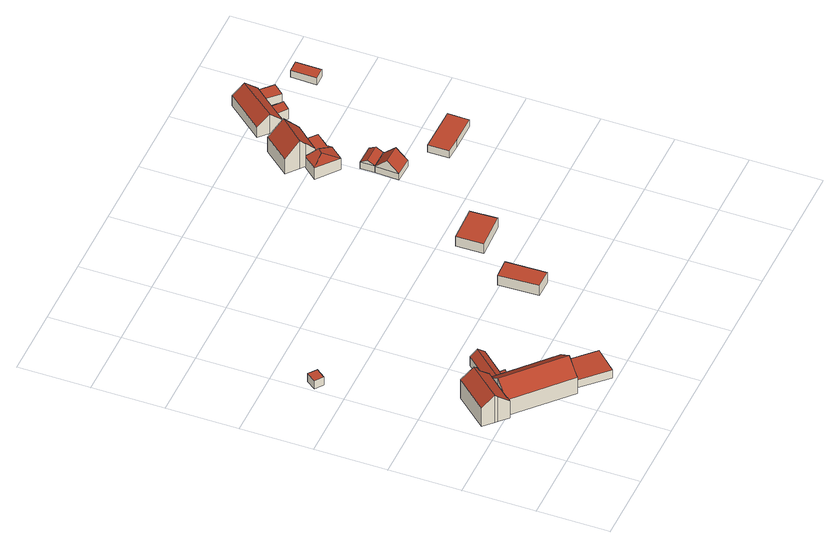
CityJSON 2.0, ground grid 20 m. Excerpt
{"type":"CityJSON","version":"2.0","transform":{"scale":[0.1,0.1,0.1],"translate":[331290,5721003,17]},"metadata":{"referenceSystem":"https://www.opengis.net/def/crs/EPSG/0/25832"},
"CityObjects":{
"building1":{"type":"Building","attributes":{"Geometrietyp2DReferenz":"3000","Gemeindeschluessel":"05170032","function":"31001_1010","roofType":"3100","measuredHeight":9.1},"address":[{"country":"Germany","locality":"Rheinberg","thoroughfareNumber":"301","thoroughfareName":"Weseler Straße"}],"geometry":[{"type":"Solid","lod":"2","boundaries":[[[[0,1,2,3]],[[4,5,1,0]],[[6,7,5,4]],[[8,9,7,6]],[[10,11,9,8]],[[12,13,11,10]],[[14,15,13,12]],[[16,17,15,14]],[[18,19,17,16]],[[20,21,19,18]],[[22,23,21,20]],[[3,2,23,22]],[[6,4,0,3,22,20,18,16,14,8]],[[12,10,8,14]],[[1,5,7,9,11,13,15,17,19,21,23,2]]]],"semantics":{"surfaces":[{"type":"WallSurface"},{"type":"RoofSurface"},{"type":"GroundSurface"}],"values":[[0,0,0,0,0,0,0,0,0,0,0,0,1,1,2]]}}]},
"building2":{"type":"Building","attributes":{"Geometrietyp2DReferenz":"3000","Gemeindeschluessel":"05170032","function":"31001_2600","roofType":"1000","measuredHeight":2.74},"geometry":[{"type":"Solid","lod":"2","boundaries":[[[[24,25,26,27]],[[28,29,25,24]],[[30,31,29,28]],[[27,26,31,30]],[[28,24,27,30]],[[25,29,31,26]]]],"semantics":{"surfaces":[{"type":"WallSurface"},{"type":"RoofSurface"},{"type":"GroundSurface"}],"values":[[0,0,0,0,1,2]]}}]},
"building3":{"type":"Building","attributes":{"Geometrietyp2DReferenz":"3000","Gemeindeschluessel":"05170032","function":"31001_2723","roofType":"3100","measuredHeight":8.81},"address":[{"country":"Germany","locality":"Rheinberg","thoroughfareNumber":"301","thoroughfareName":"Weseler Straße"}],"geometry":[{"type":"Solid","lod":"2","boundaries":[[[[32,33,34,35]],[[36,37,33,32]],[[38,39,37,36]],[[40,41,39,38]],[[42,43,41,40]],[[44,45,43,42]],[[46,47,45,44]],[[48,49,47,46]],[[50,51,49,48]],[[35,34,51,50]],[[32,35,50,48,46,36]],[[44,42,40,38,36,46]],[[33,37,39,41,43,45,47,49,51,34]]]],"semantics":{"surfaces":[{"type":"WallSurface"},{"type":"RoofSurface"},{"type":"GroundSurface"}],"values":[[0,0,0,0,0,0,0,0,0,0,1,1,2]]}}]},
"building4":{"type":"Building","attributes":{"Geometrietyp2DReferenz":"3000","Gemeindeschluessel":"05170032","function":"31001_2723","roofType":"1000","measuredHeight":3.15},"address":[{"country":"Germany","locality":"Rheinberg","thoroughfareNumber":"301","thoroughfareName":"Weseler Straße"}],"geometry":[{"type":"Solid","lod":"2","boundaries":[[[[52,53,54,55]],[[56,57,53,52]],[[58,59,57,56]],[[60,61,59,58]],[[62,43,61,60]],[[63,41,43,62]],[[55,54,41,63]],[[62,60,58,56,52,55,63]],[[53,57,59,61,43,41,54]]]],"semantics":{"surfaces":[{"type":"WallSurface"},{"type":"RoofSurface"},{"type":"GroundSurface"}],"values":[[0,0,0,0,0,0,0,1,2]]}}]},
"building5":{"type":"Building","attributes":{"Geometrietyp2DReferenz":"3000","Gemeindeschluessel":"05170032","function":"31001_2723","roofType":"3100","measuredHeight":4.81},"address":[{"country":"Germany","locality":"Rheinberg","thoroughfareNumber":"301","thoroughfareName":"Weseler Straße"}],"geometry":[{"type":"Solid","lod":"2","boundaries":[[[[64,65,66,67]],[[68,69,65,64]],[[70,71,69,68]],[[72,73,71,70]],[[74,75,73,72]],[[76,77,75,74]],[[78,79,77,76]],[[80,81,79,78]],[[67,66,81,80]],[[76,74,72,70,78]],[[68,64,67,80,78,70]],[[65,69,71,73,75,77,79,81,66]]]],"semantics":{"surfaces":[{"type":"WallSurface"},{"type":"RoofSurface"},{"type":"GroundSurface"}],"values":[[0,0,0,0,0,0,0,0,0,1,1,2]]}}]},
"building6":{"type":"Building","attributes":{"Geometrietyp2DReferenz":"3000","Gemeindeschluessel":"05170032","function":"31001_2723","roofType":"1000","measuredHeight":2.72},"address":[{"country":"Germany","locality":"Rheinberg","thoroughfareNumber":"301","thoroughfareName":"Weseler Straße"}],"geometry":[{"type":"Solid","lod":"2","boundaries":[[[[82,83,84,85]],[[86,87,83,82]],[[88,89,87,86]],[[85,84,89,88]],[[86,82,85,88]],[[83,87,89,84]]]],"semantics":{"surfaces":[{"type":"WallSurface"},{"type":"RoofSurface"},{"type":"GroundSurface"}],"values":[[0,0,0,0,1,2]]}}]},
"building7":{"type":"Building","attributes":{"Geometrietyp2DReferenz":"3000","Gemeindeschluessel":"05170032","function":"51009_1610","roofType":"1000","measuredHeight":3.33},"geometry":[{"type":"Solid","lod":"2","boundaries":[[[[90,91,92,93]],[[94,95,91,90]],[[96,97,95,94]],[[93,92,97,96]],[[94,90,93,96]],[[91,95,97,92]]]],"semantics":{"surfaces":[{"type":"WallSurface"},{"type":"RoofSurface"},{"type":"GroundSurface"}],"values":[[0,0,0,0,1,2]]}}]},
"building8":{"type":"Building","attributes":{"Geometrietyp2DReferenz":"3000","Gemeindeschluessel":"05170032","function":"31001_2724","roofType":"1000","measuredHeight":3.19},"address":[{"country":"Germany","locality":"Rheinberg","thoroughfareNumber":"321","thoroughfareName":"Weseler Straße"}],"geometry":[{"type":"Solid","lod":"2","boundaries":[[[[98,99,100,101]],[[102,103,99,98]],[[104,105,103,102]],[[101,100,105,104]],[[102,98,101,104]],[[99,103,105,100]]]],"semantics":{"surfaces":[{"type":"WallSurface"},{"type":"RoofSurface"},{"type":"GroundSurface"}],"values":[[0,0,0,0,1,2]]}}]},
"building9":{"type":"Building","attributes":{"Geometrietyp2DReferenz":"3000","Gemeindeschluessel":"05170032","function":"51009_1610","roofType":"3100","measuredHeight":5.17},"geometry":[{"type":"Solid","lod":"2","boundaries":[[[[106,107,108,109]],[[110,111,107,106]],[[112,113,111,110]],[[109,108,113,112]],[[106,114,110]],[[112,115,109]],[[109,115,114,106]],[[110,114,115,112]],[[107,111,113,108]]]],"semantics":{"surfaces":[{"type":"WallSurface"},{"type":"RoofSurface"},{"type":"GroundSurface"}],"values":[[0,0,0,0,0,0,1,1,2]]}}]},
"building10":{"type":"Building","attributes":{"Gemeindeschluessel":"05170032","Geometrietyp2DReferenz":"3000","function":"31001_1010"},"address":[{"country":"Germany","locality":"Rheinberg","thoroughfareNumber":"321","thoroughfareName":"Weseler Straße"}],"children":["building10-1","building10-2"]},
"building10-1":{"type":"BuildingPart","attributes":{"roofType":"5000","measuredHeight":4.68},"parents":["building10"],"geometry":[{"type":"MultiSurface","lod":"2","boundaries":[[[116,117,118,119]],[[120,121,117,116]],[[122,123,121,120]],[[124,125,126,127]],[[119,118,125,124]],[[128,122,120,116,119,129]],[[119,124,129]],[[124,127,128,129]],[[117,121,123,130,126,125,118]],[[128,131,132,122]],[[132,131,130,123]],[[128,127,131]],[[130,131,127,126]]],"semantics":{"surfaces":[{"type":"WallSurface"},{"type":"RoofSurface"},{"type":"GroundSurface"},{"type":"ClosureSurface"}],"values":[0,0,0,0,0,1,1,1,2,0,3,0,3]}}]},
"building10-2":{"type":"BuildingPart","attributes":{"roofType":"1000","measuredHeight":3.74},"parents":["building10"],"geometry":[{"type":"MultiSurface","lod":"2","boundaries":[[[133,134,123,132]],[[135,136,134,133]],[[137,138,136,135]],[[139,140,138,137]],[[141,142,140,139]],[[127,126,142,141]],[[139,137,135,133,132,127,141]],[[123,134,136,138,140,142,126]],[[131,132,123,130]],[[127,131,130,126]]],"semantics":{"surfaces":[{"type":"WallSurface"},{"type":"RoofSurface"},{"type":"GroundSurface"},{"type":"ClosureSurface"}],"values":[0,0,0,0,0,0,1,2,3,3]}}]},
"building11":{"type":"Building","attributes":{"Geometrietyp2DReferenz":"3000","Gemeindeschluessel":"05170032","function":"31001_2463","roofType":"3100","measuredHeight":3.38},"address":[{"country":"Germany","locality":"Rheinberg","thoroughfareNumber":"321","thoroughfareName":"Weseler Straße"}],"geometry":[{"type":"Solid","lod":"2","boundaries":[[[[143,144,145,146]],[[147,113,144,143]],[[148,111,113,147]],[[146,145,111,148]],[[143,149,147]],[[148,150,146]],[[146,150,149,143]],[[147,149,150,148]],[[144,113,111,145]]]],"semantics":{"surfaces":[{"type":"WallSurface"},{"type":"RoofSurface"},{"type":"GroundSurface"}],"values":[[0,0,0,0,0,0,1,1,2]]}}]},
"building12":{"type":"Building","attributes":{"Geometrietyp2DReferenz":"3000","Gemeindeschluessel":"05170032","function":"31001_1010","roofType":"3100","measuredHeight":9.37},"address":[{"country":"Germany","locality":"Rheinberg","thoroughfareNumber":"321","thoroughfareName":"Weseler Straße"}],"geometry":[{"type":"Solid","lod":"2","boundaries":[[[[151,152,153,154]],[[155,156,152,151]],[[157,158,156,155]],[[159,160,158,157]],[[161,162,160,159]],[[163,164,162,161]],[[165,166,164,163]],[[167,168,166,165]],[[169,170,168,167]],[[154,153,170,169]],[[155,151,154,169,167,165,163,157]],[[161,159,157,163]],[[152,156,158,160,162,164,166,168,170,153]]]],"semantics":{"surfaces":[{"type":"WallSurface"},{"type":"RoofSurface"},{"type":"GroundSurface"}],"values":[[0,0,0,0,0,0,0,0,0,0,1,1,2]]}}]},
"building13":{"type":"Building","attributes":{"Geometrietyp2DReferenz":"3000","Gemeindeschluessel":"05170032","function":"31001_2723","roofType":"1000","measuredHeight":2.29},"address":[{"country":"Germany","locality":"Rheinberg","thoroughfareNumber":"323","thoroughfareName":"Weseler Straße"}],"geometry":[{"type":"Solid","lod":"2","boundaries":[[[[171,172,173,174]],[[175,176,172,171]],[[177,178,176,175]],[[179,180,178,177]],[[174,173,180,179]],[[177,175,171,174,179]],[[172,176,178,180,173]]]],"semantics":{"surfaces":[{"type":"WallSurface"},{"type":"RoofSurface"},{"type":"GroundSurface"}],"values":[[0,0,0,0,0,1,2]]}}]},
"building14":{"type":"Building","attributes":{"Geometrietyp2DReferenz":"3000","Gemeindeschluessel":"05170032","function":"31001_1010","roofType":"3100","measuredHeight":6.42},"address":[{"country":"Germany","locality":"Rheinberg","thoroughfareNumber":"323","thoroughfareName":"Weseler Straße"}],"geometry":[{"type":"Solid","lod":"2","boundaries":[[[[181,182,183,184]],[[185,186,182,181]],[[187,188,186,185]],[[189,190,188,187]],[[191,192,190,189]],[[193,194,192,191]],[[195,196,194,193]],[[197,198,196,195]],[[184,183,198,197]],[[189,187,185,191]],[[181,184,197,195,193,191,185]],[[182,186,188,190,192,194,196,198,183]]]],"semantics":{"surfaces":[{"type":"WallSurface"},{"type":"RoofSurface"},{"type":"GroundSurface"}],"values":[[0,0,0,0,0,0,0,0,0,1,1,2]]}}]},
"building15":{"type":"Building","attributes":{"Geometrietyp2DReferenz":"3000","Gemeindeschluessel":"05170032","function":"31001_1010","roofType":"1000","measuredHeight":3.37},"address":[{"country":"Germany","locality":"Rheinberg","thoroughfareNumber":"323","thoroughfareName":"Weseler Straße"}],"geometry":[{"type":"Solid","lod":"2","boundaries":[[[[199,200,198,197]],[[201,202,200,199]],[[184,183,202,201]],[[197,198,183,184]],[[201,199,197,184]],[[200,202,183,198]]]],"semantics":{"surfaces":[{"type":"WallSurface"},{"type":"RoofSurface"},{"type":"GroundSurface"}],"values":[[0,0,0,0,1,2]]}}]},
"building16":{"type":"Building","attributes":{"Geometrietyp2DReferenz":"3000","Gemeindeschluessel":"05170032","function":"31001_1010","roofType":"1000","measuredHeight":2.82},"address":[{"country":"Germany","locality":"Rheinberg","thoroughfareNumber":"323","thoroughfareName":"Weseler Straße"}],"geometry":[{"type":"Solid","lod":"2","boundaries":[[[[203,204,205,206]],[[207,208,204,203]],[[209,210,208,207]],[[206,205,210,209]],[[207,203,206,209]],[[204,208,210,205]]]],"semantics":{"surfaces":[{"type":"WallSurface"},{"type":"RoofSurface"},{"type":"GroundSurface"}],"values":[[0,0,0,0,1,2]]}}]},
"building17":{"type":"Building","attributes":{"Geometrietyp2DReferenz":"3000","Gemeindeschluessel":"05170032","function":"31001_2463","roofType":"1000","measuredHeight":2.3},"address":[{"country":"Germany","locality":"Rheinberg","thoroughfareNumber":"323","thoroughfareName":"Weseler Straße"}],"geometry":[{"type":"Solid","lod":"2","boundaries":[[[[211,212,213,214]],[[215,216,212,211]],[[217,218,216,215]],[[214,213,218,217]],[[215,211,214,217]],[[212,216,218,213]]]],"semantics":{"surfaces":[{"type":"WallSurface"},{"type":"RoofSurface"},{"type":"GroundSurface"}],"values":[[0,0,0,0,1,2]]}}]}
},
"vertices":[
[96,199,70],[96,199,11],[93,201,11],[93,201,73],[87,189,70],[87,189,11],[64,211,95],[64,211,11],[58,217,102],[58,217,11],[31,243,73],[31,243,11],[110,331,73],[110,331,11],[137,306,102],[137,306,11],[143,300,96],[143,300,11],[136,292,95],[136,292,11],[157,273,73],[157,273,11],[156,272,73],[156,272,11],
[30,667,32],[30,667,5],[50,693,5],[50,693,32],[8,683,32],[8,683,5],[28,710,32],[28,710,5],
[93,201,62],[93,201,9],[96,199,9],[96,199,62],[125,237,97],[125,237,9],[156,272,62],[156,272,9],[187,244,62],[187,244,9],[193,238,62],[193,238,9],[302,140,62],[302,140,9],[270,104,97],[270,104,9],[249,81,73],[249,81,9],[238,69,62],[238,69,9],
[207,266,41],[207,266,9],[196,254,9],[196,254,41],[218,256,41],[218,256,9],[207,244,41],[207,244,9],[202,248,41],[202,248,9],[193,238,41],[187,244,41],
[196,254,40],[196,254,10],[207,266,10],[207,266,40],[187,244,40],[187,244,10],[171,258,58],[171,258,10],[156,272,40],[156,272,10],[157,273,40],[157,273,10],[231,355,40],[231,355,10],[246,341,58],[246,341,10],[262,328,40],[262,328,10],
[376,67,38],[376,67,11],[302,140,11],[302,140,38],[322,9,38],[322,9,11],[249,81,38],[249,81,11],
[591,294,40],[591,294,7],[588,408,7],[588,408,40],[539,294,40],[539,294,7],[534,406,40],[534,406,7],
[730,485,40],[730,485,8],[727,560,8],[727,560,40],[629,481,40],[629,481,8],[626,557,40],[626,557,8],
[796,779,31],[796,779,10],[851,777,10],[851,777,31],[799,845,31],[799,845,10],[854,844,31],[854,844,10],[797,812,62],[852,810,62],
[751,1012,48],[751,1012,10],[719,975,10],[719,975,48],[752,1013,48],[752,1013,10],[773,995,55],[773,995,10],[777,927,48],[777,927,10],[808,964,10],[808,964,48],[780,989,57],[769,976,57],[780,989,10],[780,989,48],[773,995,48],
[809,1038,48],[809,1038,10],[810,1037,48],[810,1037,10],[838,1014,48],[838,1014,10],[809,980,48],[809,980,10],[808,979,48],[808,979,10],
[855,884,32],[855,884,10],[800,885,10],[800,885,32],[854,844,32],[799,845,32],[854,864,44],[799,865,44],
[752,1013,90],[752,1013,13],[773,995,13],[773,995,61],[751,1012,90],[751,1012,13],[739,1022,106],[739,1022,13],[707,1050,61],[707,1050,13],[767,1121,61],[767,1121,13],[800,1092,106],[800,1092,13],[832,1063,61],[832,1063,13],[810,1037,60],[810,1037,13],[809,1038,62],[809,1038,13],
[1045,750,35],[1045,750,12],[917,752,12],[917,752,35],[1044,690,35],[1044,690,12],[962,691,35],[962,691,12],[918,692,35],[918,692,12],
[853,1115,48],[853,1115,15],[871,1137,15],[871,1137,48],[828,1140,79],[828,1140,15],[803,1164,48],[803,1164,15],[888,1267,48],[888,1267,15],[913,1243,79],[913,1243,15],[939,1218,48],[939,1218,15],[914,1189,48],[914,1189,15],[891,1161,48],[891,1161,15],
[917,1139,48],[917,1139,15],[896,1117,48],[896,1117,15],
[973,1185,42],[973,1185,14],[939,1218,14],[939,1218,42],[948,1156,42],[948,1156,14],[914,1189,42],[914,1189,14],
[1077,1173,35],[1077,1173,12],[1043,1173,12],[1043,1173,35],[1076,1101,35],[1076,1101,12],[1042,1101,35],[1042,1101,12]
]}
